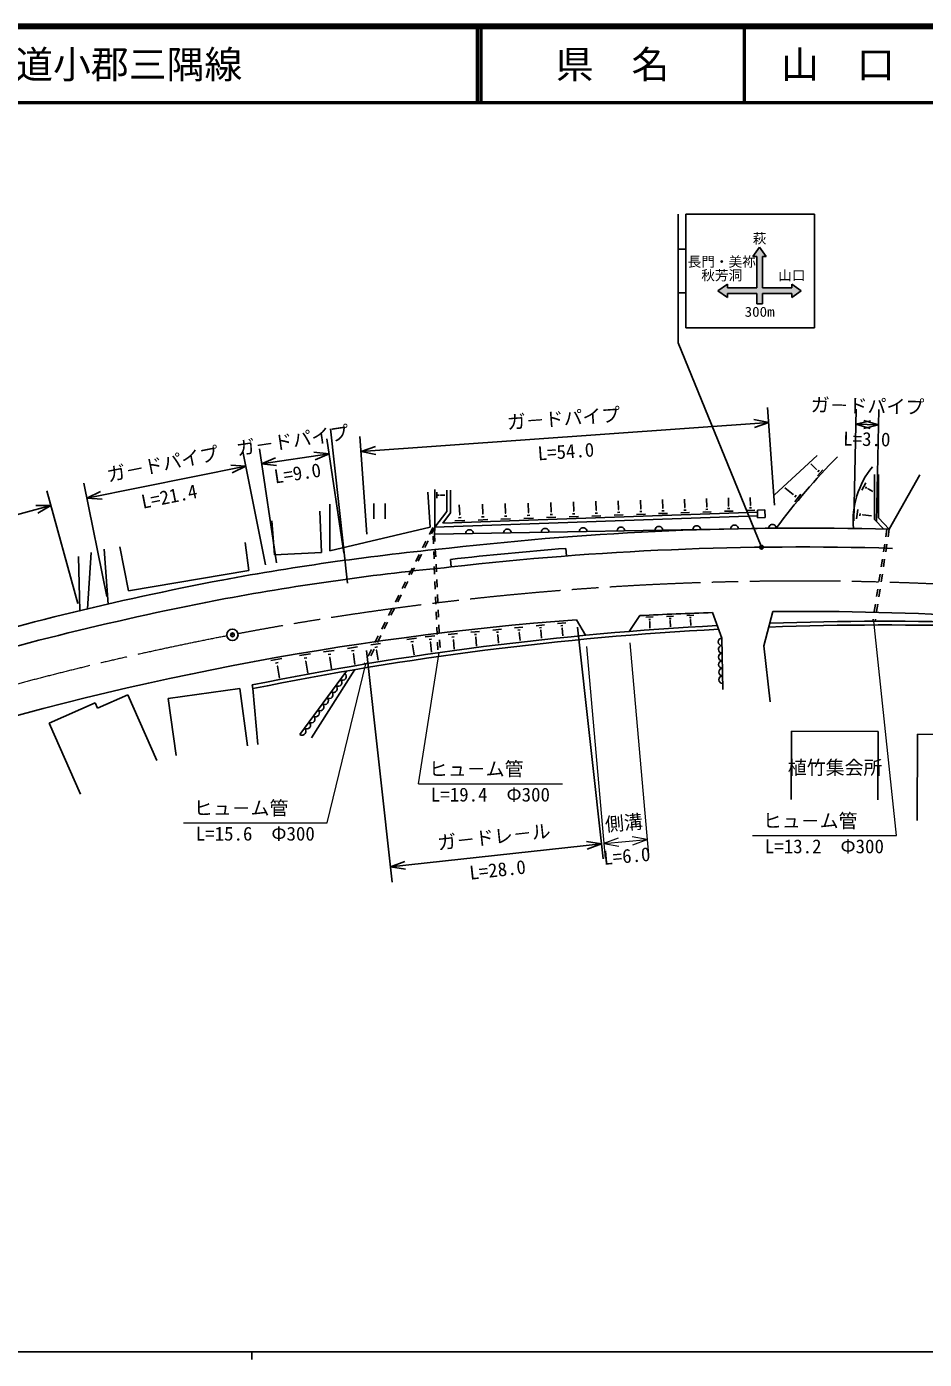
# Model space of a CAD drawing. Units: millimetres, scale not verified. Extents: x 40000 to 680000, y 20000 to 380000.
# Drawn here: x 238261 to 356800, y 204000 to 380000 of the extents above; entities that cross this region are included whole.
import ezdxf
from ezdxf.enums import TextEntityAlignment as Align

# ---------------------------------------------------------------- set-up
doc = ezdxf.new("R2010")
doc.units = ezdxf.units.MM
doc.header["$LTSCALE"] = 1000
doc.header["$PDMODE"] = 32
doc.header["$PDSIZE"] = 500
doc.linetypes.add('CHAIN', pattern=[18.5, 12, -1.5, 3.5, -1.5])
for name, color, linetype, lineweight in [('M-BGD', 7, 'Continuous', 25), ('M-BMK', 2, 'CHAIN', 13), ('M-BMK-SRVR', 3, 'Continuous', 25), ('M-STR-HTXT', 7, 'Continuous', 13), ('M-STR-STRC', 7, 'Continuous', 25), ('M-TTL', 2, 'Continuous', 140), ('M-TTL-BAND', 7, 'Continuous', 25), ('M-TTL-LINE', 7, 'Continuous', 50)]:
    doc.layers.add(name, color=color, linetype=linetype, lineweight=lineweight)
doc.layers.add('M-TTL-TXT', color=7, linetype='Continuous')
doc.styles.add('@ＭＳ ゴシック', font='')
doc.styles.add('ＭＳ ゴシック', font='')
doc.styles.get('@ＭＳ ゴシック').set_extended_font_data('@MS Gothic')
doc.styles.get('ＭＳ ゴシック').set_extended_font_data('MS Gothic')

msp = doc.modelspace()

# ---------------------------------------------------------------- hatches: boundary and pattern name
at = {"layer": 'M-STR-STRC'}
msp.add_hatch(color=256, dxfattribs=at).paths.add_polyline_path([(330797, 346000), (330797, 345500), (334672, 345500), (334672, 349625), (334172, 349625), (335047, 350875), (335922, 349625), (335422, 349625), (335422, 345500), (339297, 345500), (339297, 346000), (340547, 345125), (339297, 344250), (339297, 344750), (335422, 344750), (335422, 343375), (334672, 343375), (334672, 344750), (330797, 344750), (330797, 344250), (329547, 345125)])

# ---------------------------------------------------------------- linework, layer by layer
at = {"layer": 'M-BGD'}
for p, q in [((278387, 326891), (280625, 306492)), ((342634, 323371), (336991, 318163)), ((342571, 321533), (341790, 322253)), ((342594, 321558), (342548, 321508)), ((343417, 321491), (342682, 320694)), ((342902, 321413), (342718, 321213)), ((350226, 320859), (350226, 314931)), ((350726, 320859), (350726, 315131)), ((352169, 313616), (356215, 320805)), ((292174, 313896), (292175, 318859)), ((293726, 318769), (293736, 315956)), ((294226, 318771), (294237, 315789)), ((339483, 318226), (338379, 319108)), ((348529, 318806), (349065, 319763)), ((349017, 319004), (349151, 319243)), ((349355, 318933), (349388, 318993)), ((349372, 318963), (350008, 318606)), ((278302, 310784), (278302, 316937)), ((284095, 317019), (284095, 315019)), ((285595, 317019), (285595, 315019)), ((291247, 318504), (291537, 313918)), ((292425, 318516), (292425, 317740)), ((292658, 318225), (292658, 318031)), ((292890, 318152), (292890, 318104)), ((292890, 318128), (293478, 318128)), ((295440, 315543), (295393, 316860)), ((298480, 315641), (298435, 316937)), ((301506, 315739), (301461, 317014)), ((304517, 315836), (304472, 317090)), ((307513, 315932), (307469, 317166)), ((310494, 316028), (310451, 317241)), ((313460, 316124), (313418, 317316)), ((316412, 316219), (316371, 317391)), ((319350, 316314), (319309, 317465)), ((322273, 316408), (322233, 317539)), ((325181, 316501), (325142, 317613)), ((328076, 316595), (328037, 317686)), ((330956, 316687), (330918, 317759)), ((333822, 316780), (333785, 317832)), ((339508, 318258), (339458, 318195)), ((340495, 318247), (339686, 317235)), ((339888, 318110), (339686, 317857)), ((276967, 316008), (277199, 310552)), ((293736, 315956), (292174, 313896)), ((292174, 313896), (334774, 315395)), ((293209, 314432), (334757, 315894)), ((294237, 315789), (293209, 314432)), ((295291, 315147), (295616, 315158)), ((295399, 315542), (295480, 315545)), ((298333, 315249), (298655, 315261)), ((298440, 315640), (298521, 315643)), ((301360, 315351), (301678, 315363)), ((301466, 315737), (301546, 315740)), ((303915, 315059), (305172, 315103)), ((304373, 315453), (304687, 315464)), ((304477, 315834), (304556, 315837)), ((306918, 315165), (308160, 315209)), ((307370, 315554), (307681, 315565)), ((307474, 315931), (307551, 315934)), ((309906, 315270), (311134, 315313)), ((310353, 315655), (310660, 315665)), ((310455, 316027), (310532, 316030)), ((312879, 315375), (314092, 315417)), ((313321, 315755), (313625, 315765)), ((313422, 316122), (313498, 316125)), ((315838, 315479), (317037, 315521)), ((316275, 315854), (316575, 315865)), ((316375, 316218), (316450, 316220)), ((318783, 315582), (319967, 315624)), ((319214, 315953), (319510, 315964)), ((319313, 316312), (319387, 316315)), ((321713, 315685), (322882, 315727)), ((322139, 316052), (322431, 316062)), ((322236, 316406), (322309, 316409)), ((324628, 315788), (325783, 315829)), ((325049, 316150), (325338, 316160)), ((325145, 316500), (325217, 316503)), ((327529, 315890), (328670, 315930)), ((327945, 316247), (328230, 316257)), ((328040, 316593), (328111, 316596)), ((330416, 315992), (331543, 316031)), ((330827, 316345), (331108, 316354)), ((330920, 316686), (330991, 316689)), ((333289, 316093), (334401, 316132)), ((333694, 316441), (333972, 316451)), ((333787, 316779), (333856, 316781)), ((334748, 316144), (335747, 316179)), ((334748, 316144), (334783, 315145)), ((334783, 315145), (335782, 315180)), ((335747, 316179), (335782, 315180)), ((347859, 314983), (348003, 316219)), ((348283, 315403), (348319, 315712)), ((348668, 315476), (348677, 315553)), ((348672, 315514), (349834, 315379)), ((350726, 315131), (352169, 313616)), ((270988, 310261), (270639, 314731)), ((291537, 313918), (278302, 310784)), ((291887, 313844), (291438, 312951)), ((292174, 313896), (291728, 313001)), ((292131, 312988), (292174, 313896)), ((337238, 313771), (292131, 312988)), ((294816, 314739), (296118, 314785)), ((297864, 314846), (299151, 314892)), ((300897, 314953), (302169, 314998)), ((350226, 314931), (351460, 313635)), ((351867, 313624), (351714, 312636)), ((352169, 313616), (352017, 312627)), ((267590, 308169), (267111, 311885)), ((290989, 312058), (290539, 311164)), ((291282, 312106), (290835, 311211)), ((291925, 312704), (291968, 311705)), ((292131, 312988), (292179, 311990)), ((351562, 311648), (351410, 310659)), ((351864, 311639), (351712, 310651)), ((245265, 302868), (245088, 310027)), ((246278, 303110), (246766, 310567)), ((249024, 303753), (248504, 310986)), ((250571, 311286), (251710, 305473)), ((277199, 310552), (270988, 310261)), ((290090, 310271), (289641, 309377)), ((290389, 310316), (289943, 309421)), ((292010, 310706), (292052, 309707)), ((292226, 310991), (292274, 309992)), ((309539, 310100), (309462, 311097)), ((251710, 305473), (267590, 308169)), ((289192, 308484), (288742, 307591)), ((289496, 308527), (289050, 307632)), ((292094, 308707), (292136, 307708)), ((292321, 308993), (292368, 307994)), ((294323, 308643), (294209, 309637)), ((351258, 309671), (351105, 308683)), ((351560, 309662), (351408, 308674)), ((288293, 306697), (287844, 305804)), ((288603, 306737), (288157, 305842)), ((292179, 306709), (292221, 305710)), ((292416, 306995), (292463, 305996)), ((350953, 307694), (350801, 306706)), ((351255, 307686), (351103, 306697)), ((287394, 304911), (286945, 304017)), ((287711, 304947), (287264, 304052)), ((292263, 304711), (292305, 303712)), ((292511, 304997), (292558, 303999)), ((350649, 305718), (350496, 304729)), ((350951, 305709), (350799, 304721)), ((286496, 303124), (286046, 302230)), ((286818, 303157), (286372, 302263)), ((292606, 303000), (292653, 302001)), ((336810, 302767), (335605, 298233)), ((350344, 303741), (350192, 302752)), ((350646, 303732), (350494, 302744)), ((285597, 301337), (285148, 300444)), ((285925, 301368), (285479, 300473)), ((292347, 302713), (292389, 301714)), ((292700, 301002), (292748, 300003)), ((306629, 300997), (305539, 300887)), ((309455, 301282), (308372, 301173)), ((310879, 301677), (312070, 299624)), ((317804, 300128), (319247, 302215)), ((320017, 301997), (321000, 302037)), ((320398, 301717), (320644, 301727)), ((320502, 301426), (320564, 301429)), ((320533, 301427), (320569, 300564)), ((322742, 302110), (323691, 302149)), ((323110, 301840), (323347, 301850)), ((323210, 301559), (323270, 301562)), ((323240, 301560), (323274, 300744)), ((325433, 302221), (326347, 302259)), ((325787, 301961), (326016, 301971)), ((325884, 301691), (325942, 301693)), ((325913, 301692), (325945, 300923)), ((328832, 302613), (330070, 299256)), ((350040, 301764), (349997, 301485)), ((350342, 301756), (350300, 301486)), ((284699, 299550), (284249, 298657)), ((285032, 299578), (284586, 298683)), ((289757, 299251), (288458, 299058)), ((292165, 299539), (290879, 299410)), ((292432, 300715), (292474, 299715)), ((295148, 299840), (293917, 299716)), ((294724, 299424), (294416, 299393)), ((298078, 300135), (296900, 300016)), ((297672, 299737), (297377, 299708)), ((297597, 299373), (297523, 299366)), ((297560, 299369), (297678, 298197)), ((300954, 300425), (299829, 300312)), ((300566, 300045), (300285, 300017)), ((300495, 299697), (300424, 299690)), ((300460, 299693), (300570, 298595)), ((303796, 300712), (302697, 300601)), ((303417, 300340), (303142, 300313)), ((303347, 300000), (303278, 299993)), ((303313, 299997), (303418, 298952)), ((306253, 300629), (305981, 300601)), ((306184, 300291), (306116, 300284)), ((306150, 300288), (306254, 299255)), ((309082, 300916), (308811, 300889)), ((309013, 300581), (308945, 300575)), ((308979, 300578), (309082, 299557)), ((330070, 299256), (330197, 292484)), ((278869, 297626), (277475, 297418)), ((281958, 298087), (280610, 297886)), ((281513, 297607), (281176, 297557)), ((283800, 297763), (283351, 296870)), ((284140, 297788), (283693, 296894)), ((285000, 298541), (283699, 298347)), ((284570, 298078), (284245, 298029)), ((284507, 297669), (284425, 297657)), ((284466, 297663), (284667, 296316)), ((289328, 298789), (289003, 298741)), ((289264, 298381), (289183, 298369)), ((289224, 298375), (289420, 297059)), ((291722, 299105), (291400, 299073)), ((291640, 298707), (291560, 298699)), ((291600, 298703), (291733, 297378)), ((292516, 298716), (292558, 297717)), ((292795, 299004), (292843, 298005)), ((294646, 299043), (294569, 299035)), ((294607, 299039), (294733, 297791)), ((335605, 298233), (336446, 290854)), ((271963, 296550), (270493, 296286)), ((271491, 296010), (271124, 295944)), ((275733, 297158), (274291, 296943)), ((275257, 296645), (274897, 296591)), ((275187, 296192), (275096, 296178)), ((275141, 296185), (275372, 294639)), ((278409, 297130), (278060, 297078)), ((278341, 296692), (278253, 296679)), ((278297, 296685), (278518, 295206)), ((281447, 297184), (281363, 297172)), ((281405, 297178), (281616, 295765)), ((282901, 295977), (282813, 295801)), ((283247, 295999), (283179, 295862)), ((271433, 295545), (271341, 295528)), ((271387, 295536), (271669, 293970)), ((274345, 286533), (280501, 294901)), ((281611, 295091), (275855, 286071)), ((256968, 291295), (266418, 292573)), ((266418, 292573), (267440, 285021)), ((268047, 293062), (268147, 292573)), ((268147, 292573), (268776, 285188)), ((241230, 288008), (247312, 290700)), ((247312, 290700), (247626, 289992)), ((247626, 289992), (251623, 291761)), ((251623, 291761), (255460, 283091)), ((256968, 291295), (257989, 283743)), ((245382, 278630), (241230, 288008)), ((339270, 286967), (339225, 277943)), ((339270, 286967), (350693, 286910)), ((350693, 286910), (350648, 277886)), ((355891, 286562), (355834, 275145)), ((355891, 286562), (363890, 286522))]:
    msp.add_line(p, q, dxfattribs=at)
for centre, radius, start, end in [((408269, 260995), 88491, 135.33099, 143.38769), ((358514, 314789), 11107, 140.34901, 185.5047), ((340469, -93216), 407000, 88.35274, 96.54746), ((296744, 313068), 500, 0.99403, 180.99403), ((301743, 313155), 500, 0.99403, 180.99403), ((306743, 313242), 500, 0.99403, 180.99403), ((311742, 313329), 500, 0.99403, 180.99403), ((316741, 313415), 500, 0.99403, 180.99403), ((321740, 313502), 500, 0.99403, 180.99403), ((326740, 313589), 500, 0.99403, 180.99403), ((331739, 313676), 500, 0.99403, 180.99403), ((336738, 313762), 500, 0.99403, 180.99403), ((327743, -37851), 350602, 95.51288, 100.46439), ((340469, -93216), 405500, 94.38546, 96.55066), ((340469, -93216), 404500, 88.27991, 96.55066), ((327743, -37851), 348102, 95.50916, 100.46439), ((340469, -93216), 407365, 100.81241, 106.82098), ((340469, -93216), 404865, 100.81241, 106.82852), ((340469, -93216), 396000, 86.48843, 90.5294), ((340469, -93216), 396000, 94.28532, 107.52922), ((340469, -93216), 396000, 91.684, 93.07196), ((351439, -115455), 416442, 88.11675, 92.08832), ((351439, -115455), 416942, 88.14076, 92.06735), ((351439, -115455), 416942, 93.02156, 101.53748), ((351439, -115455), 416442, 93.00023, 101.53748), ((330080, 298756), 500, 91.07038, 271.07038), ((330098, 297756), 500, 91.07038, 271.07038), ((330117, 296756), 500, 91.07038, 271.07038), ((330136, 295757), 500, 91.07038, 271.07038), ((279974, 294185), 500, 233.65906, 53.65906), ((330154, 294757), 500, 91.07038, 271.07038), ((330173, 293757), 500, 91.07038, 271.07038), ((278197, 291768), 500, 233.65906, 53.65906), ((278789, 292574), 500, 233.65906, 53.65906), ((279382, 293379), 500, 233.65906, 53.65906), ((277011, 290157), 500, 233.65906, 53.65906), ((277604, 290963), 500, 233.65906, 53.65906), ((275826, 288546), 500, 233.65906, 53.65906), ((276419, 289352), 500, 233.65906, 53.65906), ((274641, 286935), 500, 233.65906, 53.65906), ((275234, 287741), 500, 233.65906, 53.65906)]:
    msp.add_arc(centre, radius, start, end, dxfattribs=at)
at = {"layer": 'M-BMK'}
for start, end in [(86.59586, 100.70499), (100.91984, 106.82852)]:
    msp.add_arc((340469, -93216), 400000, start, end, dxfattribs=at)
at = {"layer": 'M-BMK-SRVR'}
msp.add_circle((265431, 299683), 750, dxfattribs=at)
msp.add_point((265431, 299683), dxfattribs=at)
at = {"layer": 'M-STR-HTXT'}
for p, q in [((353102, 273164), (350150, 301485)), ((312194, 298129), (314654, 270146)), ((317920, 298633), (320381, 270649)), ((277953, 274839), (283030, 295837)), ((290000, 280000), (292728, 297333)), ((290000, 280000), (309000, 280000)), ((258953, 274839), (277953, 274839)), ((316358, 272823), (314479, 272138)), ((320205, 272642), (318236, 272988)), ((334102, 273164), (353102, 273164)), ((314479, 272138), (320205, 272642)), ((314479, 272138), (316449, 271792)), ((318326, 271957), (320205, 272642))]:
    msp.add_line(p, q, dxfattribs=at)
at = {"layer": 'M-STR-STRC'}
for p, q in [((324297, 355240), (324297, 338240)), ((325297, 355240), (325297, 340240)), ((325297, 355240), (342297, 355240)), ((342297, 355240), (342297, 340240)), ((324297, 350615), (325297, 350615)), ((334172, 349625), (335047, 350875)), ((335047, 350875), (335922, 349625)), ((334672, 349625), (334172, 349625)), ((334672, 349625), (334672, 345500)), ((335922, 349625), (335422, 349625)), ((335422, 349625), (335422, 345500)), ((329547, 345125), (330797, 346000)), ((330797, 344250), (329547, 345125)), ((330797, 346000), (330797, 345500)), ((330797, 345500), (334672, 345500)), ((335422, 345500), (339297, 345500)), ((339297, 346000), (340547, 345125)), ((339297, 345500), (339297, 346000)), ((340547, 345125), (339297, 344250)), ((324297, 344865), (325297, 344865)), ((330797, 344750), (330797, 344250)), ((330797, 344750), (334672, 344750)), ((334672, 344750), (334672, 343375)), ((334672, 343375), (335422, 343375)), ((335422, 344750), (335422, 343375)), ((335422, 344750), (339297, 344750)), ((339297, 344250), (339297, 344750)), ((325297, 340240), (342297, 340240)), ((324297, 338240), (335255, 311390)), ((337023, 316794), (336101, 329721)), ((347479, 314724), (347787, 329486)), ((350478, 314661), (350786, 329423)), ((282418, 323890), (336243, 327726)), ((336243, 327726), (334280, 328105)), ((334353, 327073), (336243, 327726)), ((349687, 327964), (347745, 327486)), ((347745, 327486), (350745, 327424)), ((347745, 327486), (349666, 326929)), ((348802, 326947), (350745, 327424)), ((350745, 327424), (348824, 327982)), ((283197, 312958), (282276, 325885)), ((269809, 308945), (266806, 323905)), ((271243, 309182), (268990, 324234)), ((280144, 310514), (277891, 325567)), ((284308, 324544), (282418, 323890)), ((282418, 323890), (284382, 323511)), ((269286, 322256), (278187, 323589)), ((271120, 323054), (269286, 322256)), ((269286, 322256), (271273, 322030)), ((278187, 323589), (276200, 323815)), ((276353, 322791), (278187, 323589)), ((246218, 317732), (267200, 321944)), ((267200, 321944), (265204, 322071)), ((265407, 321056), (267200, 321944)), ((245001, 303832), (240931, 318706)), ((248828, 304733), (245825, 319693)), ((248010, 318620), (246218, 317732)), ((246218, 317732), (248214, 317605)), ((216842, 310041), (241459, 316777)), ((241459, 316777), (239459, 316767)), ((239732, 315768), (241459, 316777)), ((310989, 300683), (314370, 270114)), ((283158, 297605), (286539, 267036)), ((286319, 269024), (314150, 272102)), ((314150, 272102), (312173, 272404)), ((312287, 271375), (314150, 272102)), ((288183, 269750), (286319, 269024)), ((286319, 269024), (288297, 268721))]:
    msp.add_line(p, q, dxfattribs=at)
for radius in [150, 120, 90, 60, 30]:
    msp.add_circle((335312, 311251), radius, dxfattribs=at)
msp.add_point((335312, 311251), dxfattribs=at)
at = {"layer": 'M-TTL'}
msp.add_line((680000, 380000), (40000, 380000), dxfattribs=at)
at = {"layer": 'M-TTL-BAND'}
for p, q in [((40000, 205000), (579000, 205000)), ((268000, 205000), (268000, 204000))]:
    msp.add_line(p, q, dxfattribs=at)
at = {"layer": 'M-TTL-LINE'}
for p, q in [((297750, 380000), (297750, 370000)), ((298250, 380000), (298250, 370000)), ((333000, 380000), (333000, 370000)), ((40000, 370000), (680000, 370000))]:
    msp.add_line(p, q, dxfattribs=at)

# ---------------------------------------------------------------- texts
at = {"layer": 'M-BGD', "style": 'ＭＳ ゴシック'}
msp.add_text('植竹集会所', height=1833, dxfattribs=at).set_placement((345016, 280687), align=Align.BOTTOM_CENTER)
at = {"layer": 'M-STR-HTXT', "style": 'ＭＳ ゴシック'}
for p in [(291375, 280500), (260328, 275339), (335477, 273664)]:
    msp.add_text('ヒュ－ム管', height=1833, dxfattribs=at).set_placement(p, align=Align.BOTTOM_LEFT)
for s, p in [('L=19.4\u3000Φ300', (299500, 279500)), ('L=15.6\u3000Φ300', (268453, 274339)), ('L=13.2\u3000Φ300', (343602, 272664))]:
    msp.add_text(s, height=1833, dxfattribs=at).set_placement(p, align=Align.TOP_CENTER)
msp.add_text('側溝', height=1833, rotation=5.024, dxfattribs=at).set_placement((317255, 273386), align=Align.BOTTOM_CENTER)
at = {"layer": 'M-STR-HTXT', "style": '@ＭＳ ゴシック'}
msp.add_text('L=6.0', height=1833, rotation=5.024, dxfattribs=at).set_placement((317430, 271394), align=Align.TOP_CENTER)
at = {"layer": 'M-STR-STRC', "style": 'ＭＳ ゴシック'}
for s, p in [('萩', (335047, 350975)), ('長門・美祢', (330047, 347900)), ('秋芳洞', (330047, 346100)), ('山口', (339297, 346100))]:
    msp.add_text(s, height=1320, dxfattribs=at).set_placement(p, align=Align.BOTTOM_CENTER)
at = {"layer": 'M-STR-STRC', "style": 'ＭＳ ゴシック', "width": 1.1}
msp.add_text('300m', height=1320, dxfattribs=at).set_placement((335047, 343005), align=Align.TOP_CENTER)
at = {"layer": 'M-STR-STRC', "style": 'ＭＳ ゴシック'}
for s, rotation, p in [('ガ－ドパイプ', 358.805, (349266, 328455)), ('ガ－ドパイプ', 4.076, (309260, 326806)), ('ガ－ドパイプ', 8.514, (273589, 323912)), ('ガ－ドパイプ', 11.35, (256512, 320819)), ('ガ－ドレ－ル', 6.311, (300125, 271557))]:
    msp.add_text(s, height=1833, rotation=rotation, dxfattribs=at).set_placement(p, align=Align.BOTTOM_CENTER)
at = {"layer": 'M-STR-STRC', "style": '@ＭＳ ゴシック'}
for s, rotation, p in [('L=3.0', 358.805, (349224, 326455)), ('L=54.0', 4.076, (309402, 324811)), ('L=9.0', 8.514, (273885, 321934)), ('L=21.4', 11.35, (256906, 318858)), ('L=28.0', 6.311, (300345, 269569))]:
    msp.add_text(s, height=1833, rotation=rotation, dxfattribs=at).set_placement(p, align=Align.TOP_CENTER)
at = {"layer": 'M-TTL-TXT', "style": 'ＭＳ ゴシック'}
msp.add_text('主要地方道小郡三隅線', height=3666, dxfattribs=at).set_placement((216734, 375000), align=Align.MIDDLE_LEFT)
for s, p in [('県\u3000名', (315625, 375000)), ('山\u3000口\u3000県', (350375, 375000))]:
    msp.add_text(s, height=3666, dxfattribs=at).set_placement(p, align=Align.MIDDLE_CENTER)

doc.saveas('drawing.dxf')
